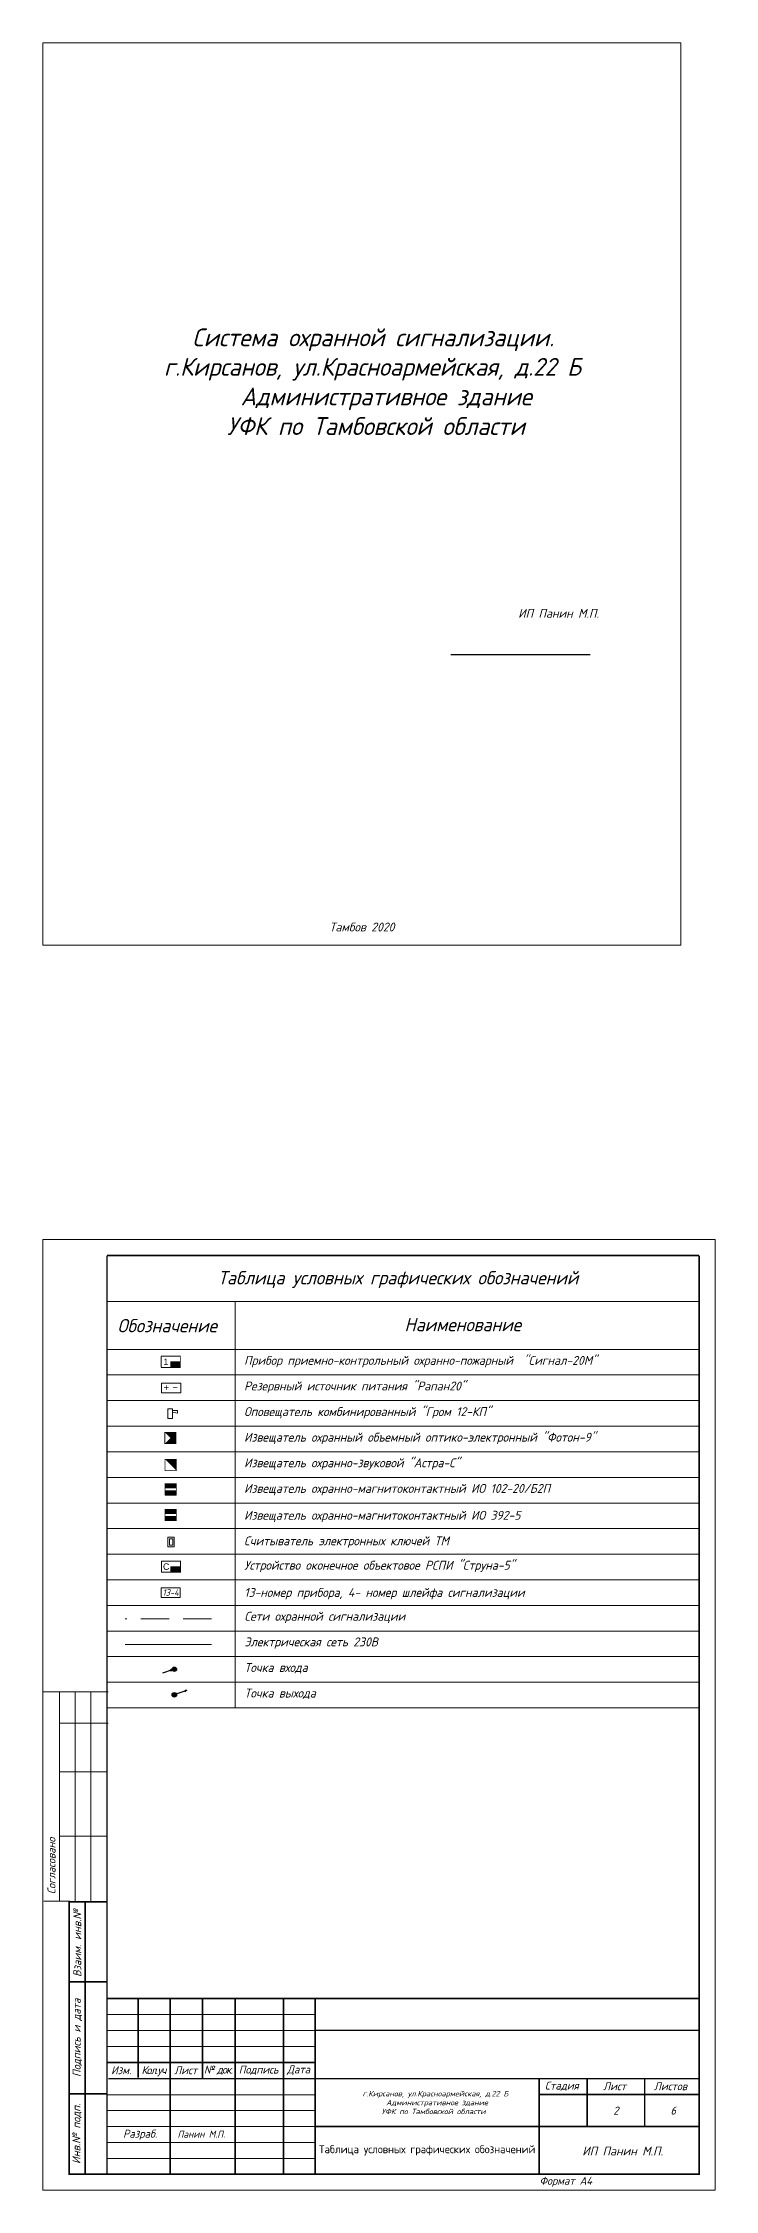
# Model space of a CAD drawing. Header units: inches. Extents: x 859 to 2125, y 393 to 1751.
# Drawn here: x 1125.6 to 1201.2, y 1510 to 1751.5 of the extents above; entities that cross this region are included whole.
import ezdxf

# ---------------------------------------------------------------- set-up
doc = ezdxf.new("R2010")
doc.units = ezdxf.units.IN
doc.header["$MEASUREMENT"] = 0
for name, pattern in [('Caddy_Solid', [0]), ('HIDDEN2', [4.7625, 3.175, -1.5875]), ('НЕВИДИМАЯ', [9.525, 6.35, -3.175])]:
    doc.linetypes.add(name, pattern=pattern)
doc.layers.get('0').transparency = 0.7
for name, color, linetype in [('BLK_12_THHN', 9, 'Continuous'), ('DESC', 7, 'Continuous'), ('LINK', 9, 'Continuous')]:
    doc.layers.add(name, color=color, linetype=linetype)
doc.styles.get("Standard").update_dxf_attribs({"font": 'GOST_Common Italic_0.ttf'})

# ---------------------------------------------------------------- blocks, each defined once
blk = doc.blocks.new('Объем')
at = {"const_width": 0.2}
blk.add_lwpolyline([(0, 0), (0, 3), (3, 3), (3, 0)], close=True, dxfattribs=at)
for points in [[(0.21, 2.94), (0.21, 0.09)], [(0.41, 2.94), (0.41, 0.09)], [(0.61, 2.94), (0.61, 0.09)], [(0.8, 2.94), (0.8, 0.09)], [(1.01, 2.94), (1.01, 0.09)], [(1.21, 2.94), (1.21, 0.09)], [(1.39, 1.52), (2.81, 2.97)], [(1.39, 2.94), (1.39, 0.09)], [(1.39, 1.48), (2.82, 0.03)], [(1.56, 2.93), (1.56, 1.76)], [(1.56, 0.09), (1.56, 1.25)], [(1.74, 0.06), (1.74, 1.05)], [(1.76, 2.94), (1.76, 1.94)], [(1.94, 2.95), (1.94, 2.15)], [(1.94, 0.06), (1.94, 0.87)], [(2.13, 2.93), (2.13, 2.33)], [(2.13, 0.05), (2.13, 0.66)], [(2.3, 2.93), (2.3, 2.52)], [(2.31, 0.06), (2.31, 0.48)], [(2.49, 2.94), (2.49, 2.7)], [(2.49, 0.07), (2.49, 0.29)]]:
    blk.add_lwpolyline(points, dxfattribs=at)
blk = doc.blocks.new('Звуковой')
blk.add_lwpolyline([(0.1, 2.9, 0, 4, 0), (1.5, 1.51, 4, 4, 0)], format="xyseb")
at = {"const_width": 0.2}
blk.add_lwpolyline([(0, 0), (0, 3), (3, 3), (3, 0)], close=True, dxfattribs=at)

msp = doc.modelspace()

# ---------------------------------------------------------------- hatches: boundary and pattern name
at = {"layer": 'BLK_12_THHN'}
h = msp.add_hatch(color=0, dxfattribs=at)
h.dxf.hatch_style = 1
h.paths.add_polyline_path([(1140.15, 1568.48), (1139.98, 1568.42), (1140.01, 1568.34)])
h.paths.add_polyline_path([(1139.96, 1568.5), (1139.98, 1568.42), (1140.15, 1568.48)])
h = msp.add_hatch(color=0, dxfattribs=at)
h.dxf.hatch_style = 1
h.paths.add_polyline_path([(1140.64, 1568.55, 1), (1140.14, 1568.55, 1)])
h = msp.add_hatch(color=0, dxfattribs=at)
h.dxf.hatch_style = 1
h.paths.add_polyline_path([(1140.64, 1565.67, 1), (1140.14, 1565.67, 1)])
h = msp.add_hatch(color=0, dxfattribs=at)
h.dxf.hatch_style = 1
h.paths.add_polyline_path([(1141.79, 1566.15), (1141.61, 1566.09), (1141.64, 1566)])
h.paths.add_polyline_path([(1141.59, 1566.16), (1141.61, 1566.09), (1141.79, 1566.15)])
at = {"layer": 'DESC'}
for points in [[(1139.98, 1603.13), (1139.98, 1602.5), (1141.06, 1602.5), (1141.06, 1603.13)], [(1140.01, 1580.09), (1140.01, 1579.46), (1141.09, 1579.46), (1141.09, 1580.09)]]:
    msp.add_hatch(color=0, dxfattribs=at).paths.add_polyline_path(points)
at = {"layer": 'DESC', "lineweight": 15}
h = msp.add_hatch(color=0, dxfattribs=at)
h.dxf.hatch_style = 1
h.paths.add_polyline_path([(1139.34, 1588.62), (1139.34, 1588.15), (1140.6, 1588.15), (1140.6, 1588.62)])
h.paths.add_polyline_path([(1140.6, 1588.94), (1140.6, 1589.41), (1139.34, 1589.41), (1139.34, 1588.94)])
h = msp.add_hatch(color=0, dxfattribs=at)
h.dxf.hatch_style = 1
h.paths.add_polyline_path([(1139.34, 1585.74), (1139.34, 1585.27), (1140.6, 1585.27), (1140.6, 1585.74)])
h.paths.add_polyline_path([(1140.6, 1586.06), (1140.6, 1586.53), (1139.34, 1586.53), (1139.34, 1586.06)])

# ---------------------------------------------------------------- linework, layer by layer
at = {"layer": 'BLK_12_THHN', "color": 0}
for p, q in [((1140.15, 1568.48), (1139.04, 1568.1)), ((1140.15, 1568.48), (1139.96, 1568.5)), ((1140.01, 1568.34), (1139.96, 1568.5)), ((1140.15, 1568.48), (1140.01, 1568.34)), ((1141.79, 1566.15), (1140.67, 1565.77)), ((1141.79, 1566.15), (1141.59, 1566.16)), ((1141.64, 1566), (1141.59, 1566.16))]:
    msp.add_line(p, q, dxfattribs=at)
for centre in [(1140.39, 1568.55), (1140.39, 1565.67)]:
    msp.add_circle(centre, 0.249, dxfattribs=at)
at = {"layer": 'DESC', "linetype": 'Caddy_Solid', "lineweight": 15}
for p, q in [((1125.61, 1751.48), (1125.61, 1650)), ((1197.36, 1751.48), (1125.61, 1751.48)), ((1197.36, 1650), (1197.36, 1751.48)), ((1125.61, 1650), (1197.36, 1650))]:
    msp.add_line(p, q, dxfattribs=at)
at = {"layer": 'DESC', "color": 0, "lineweight": 15}
for p, q in [((1125.61, 1509.97), (1125.61, 1616.89)), ((1125.61, 1616.89), (1201.21, 1616.89)), ((1201.21, 1616.89), (1201.21, 1509.97)), ((1132.83, 1609.93), (1199.43, 1609.93)), ((1147.23, 1609.93), (1147.23, 1564.21)), ((1199.43, 1609.93), (1199.43, 1587.25)), ((1147.23, 1604.53), (1199.43, 1604.53)), ((1199.43, 1603.75), (1199.43, 1603.27)), ((1132.83, 1601.65), (1199.43, 1601.65)), ((1132.83, 1598.77), (1199.43, 1598.77)), ((1132.83, 1595.89), (1199.43, 1595.89)), ((1132.83, 1593.01), (1199.43, 1593.01)), ((1147.23, 1590.13), (1199.43, 1590.13)), ((1132.83, 1587.25), (1199.43, 1587.25)), ((1199.43, 1587.25), (1199.43, 1544.05)), ((1132.83, 1584.37), (1199.43, 1584.37)), ((1132.83, 1581.49), (1199.43, 1581.49)), ((1132.83, 1578.61), (1199.43, 1578.61)), ((1132.83, 1575.73), (1199.43, 1575.73)), ((1132.83, 1572.85), (1199.43, 1572.85)), ((1132.83, 1569.97), (1199.43, 1569.97)), ((1125.68, 1566.02), (1132.94, 1566.02)), ((1127.46, 1566.02), (1127.46, 1542.52)), ((1129.24, 1566.02), (1129.24, 1542.52)), ((1131.01, 1566.02), (1131.01, 1542.52)), ((1132.83, 1567.09), (1199.43, 1567.09)), ((1132.83, 1564.21), (1199.43, 1564.21)), ((1127.46, 1562.48), (1132.94, 1562.48)), ((1127.46, 1557.01), (1132.81, 1557.01)), ((1127.46, 1549.76), (1132.81, 1549.76)), ((1128.64, 1542.47), (1125.69, 1542.47)), ((1132.83, 1529.71), (1156.23, 1529.71)), ((1132.83, 1527.91), (1156.23, 1527.91)), ((1132.83, 1518.91), (1156.23, 1518.91)), ((1132.83, 1517.11), (1156.23, 1517.11)), ((1132.83, 1515.31), (1156.23, 1515.31)), ((1132.81, 1513.51), (1156.23, 1513.51)), ((1201.21, 1509.97), (1125.61, 1509.97))]:
    msp.add_line(p, q, dxfattribs=at)
at = {"layer": 'DESC', "color": 0, "linetype": 'HIDDEN2', "lineweight": 15}
msp.add_line((1144.57, 1574.22), (1134.87, 1574.22), dxfattribs=at)
at = {"layer": 'DESC', "color": 0, "linetype": 'ByBlock', "lineweight": 15}
msp.add_line((1144.57, 1571.34), (1134.87, 1571.34), dxfattribs=at)
at = {"layer": 'DESC', "color": 0, "linetype": 'Continuous', "lineweight": 15}
for p, q in [((1132.9, 1526.11), (1156.26, 1526.11)), ((1132.9, 1520.67), (1156.16, 1520.67))]:
    msp.add_line(p, q, dxfattribs=at)
at = {"layer": 'DESC', "color": 0, "lineweight": 15}
msp.add_lwpolyline([(1199.41, 1615.09, 0.18, 0.18, 0), (1199.41, 1511.77, 0.18, 0.18, 0), (1128.57, 1511.77, 0.18, 0.18, 0), (1128.57, 1542.45, 0, 0, 0)], format="xyseb", dxfattribs=at)
for points, const_width in [([(1132.81, 1511.77), (1132.81, 1615.09)], 0.18), ([(1132.81, 1615.09), (1199.41, 1615.09)], 0.18), ([(1138.9, 1603.76), (1138.9, 1602.5)], 0.108), ([(1138.9, 1603.76), (1141.06, 1603.76), (1141.06, 1602.5), (1138.9, 1602.5)], 0.108), ([(1139.34, 1589.41), (1140.6, 1589.41), (1140.6, 1588.15), (1139.34, 1588.15), (1139.34, 1589.41)], 0.084), ([(1139.34, 1586.53), (1140.6, 1586.53), (1140.6, 1585.27), (1139.34, 1585.27), (1139.34, 1586.53)], 0.084), ([(1138.93, 1580.72), (1138.93, 1579.46)], 0.108), ([(1138.93, 1580.72), (1141.09, 1580.72), (1141.09, 1579.46), (1138.93, 1579.46)], 0.108), ([(1128.49, 1542.4), (1132.89, 1542.4)], 0.18), ([(1130.37, 1511.8), (1130.37, 1542.45)], 0.18), ([(1128.57, 1533.4), (1132.89, 1533.4)], 0.18), ([(1132.83, 1531.51), (1199.41, 1531.51)], 0.18), ([(1139.93, 1531.51), (1139.93, 1511.71)], 0.18), ([(1147.23, 1531.51), (1147.23, 1511.71)], 0.18), ([(1152.66, 1531.46), (1152.66, 1511.77)], 0.18), ([(1156.23, 1531.51), (1156.23, 1511.71)], 0.18), ([(1156.24, 1527.94), (1199.41, 1527.94)], 0.18), ([(1132.83, 1524.31), (1156.23, 1524.31)], 0.18), ([(1181.43, 1522.48), (1181.43, 1511.77)], 0.18), ([(1186.83, 1522.48), (1186.83, 1517.11)], 0.18), ([(1128.57, 1520.8), (1132.89, 1520.8)], 0.18), ([(1156.23, 1520.71), (1156.23, 1520.71)], 0.072), ([(1181.43, 1520.71), (1199.41, 1520.71)], 0.18), ([(1156.23, 1517.11), (1199.41, 1517.11)], 0.18)]:
    msp.add_lwpolyline(points, dxfattribs=dict(at, const_width=const_width))
for points in [[(1147.23, 1604.53), (1132.81, 1604.53)], [(1141.06, 1603.13), (1139.98, 1603.13)], [(1139.98, 1603.13), (1139.98, 1602.5)], [(1139.98, 1602.5), (1139.98, 1602.5)], [(1139.65, 1597.85), (1139.65, 1596.77), (1140.19, 1596.77), (1140.19, 1597.85), (1139.65, 1597.85)], [(1140.19, 1597.64), (1140.73, 1597.64)], [(1140.19, 1597.64), (1140.19, 1597.46), (1140.73, 1597.37)], [(1140.73, 1597.64), (1140.73, 1597.37)], [(1147.23, 1590.13), (1132.81, 1590.13)], [(1139.66, 1583.42), (1140.38, 1583.42), (1140.38, 1582.34), (1139.66, 1582.34), (1139.66, 1583.42)], [(1139.84, 1583.24), (1140.2, 1583.24), (1140.2, 1582.52), (1139.84, 1582.52), (1139.84, 1583.24)], [(1141.09, 1580.09), (1140.01, 1580.09)], [(1140.01, 1580.09), (1140.01, 1579.46)], [(1138.89, 1577.72), (1141.05, 1577.72), (1141.05, 1576.64), (1138.89, 1576.64), (1138.89, 1577.72)], [(1140.01, 1579.46), (1140.01, 1579.46)]]:
    msp.add_lwpolyline(points, dxfattribs=at)
for points in [[(1138.94, 1599.66), (1141.1, 1599.66), (1141.1, 1600.74), (1138.94, 1600.74)], [(1139.34, 1589.41), (1140.6, 1589.41), (1140.6, 1588.94), (1139.34, 1588.94)], [(1140.6, 1588.15), (1139.34, 1588.15), (1139.34, 1588.62), (1140.6, 1588.62)], [(1139.34, 1586.53), (1140.6, 1586.53), (1140.6, 1586.06), (1139.34, 1586.06)], [(1140.6, 1585.27), (1139.34, 1585.27), (1139.34, 1585.74), (1140.6, 1585.74)]]:
    msp.add_lwpolyline(points, close=True, dxfattribs=at)
at = {"layer": 'DESC', "color": 0, "linetype": 'НЕВИДИМАЯ', "lineweight": 15, "const_width": 0.072}
for points in [[(1139.24, 1600.21), (1139.73, 1600.21)], [(1139.48, 1600.47), (1139.48, 1599.98)], [(1140.22, 1600.21), (1140.71, 1600.21)]]:
    msp.add_lwpolyline(points, dxfattribs=at)
at = {"layer": 'DESC', "color": 0, "linetype": 'Continuous', "lineweight": 15, "const_width": 0.18}
for points in [[(1136.31, 1522.61), (1136.31, 1531.51)], [(1143.55, 1522.5), (1143.55, 1531.51)], [(1132.96, 1522.5), (1199.41, 1522.5)], [(1193.29, 1522.5), (1193.29, 1517.11)]]:
    msp.add_lwpolyline(points, dxfattribs=at)
at = {"layer": 'LINK', "color": 0}
msp.add_line((1171.49, 1682.71), (1187.17, 1682.71), dxfattribs=at)

# ---------------------------------------------------------------- block references
at = {"layer": 'DESC', "color": 0}
for name, p, xscale, yscale, zscale, rotation in [('Объем', (1140.58, 1593.93), -0.4199760000000507, 0.4199760000000061, 0.4199760000000001, 0.05815664228504325), ('Звуковой', (1139.34, 1592.16), 0.4199975999999516, 0.4199975999999516, 0.4199975999999516, 270)]:
    msp.add_blockref(name, p, dxfattribs=dict(at, xscale=xscale, yscale=yscale, zscale=zscale, rotation=rotation))

# ---------------------------------------------------------------- texts
at = {"layer": 'DESC', "color": 0, "lineweight": 15, "attachment_point": 1}
for s, width, heights, insert, char_height in [('Система охранной сигнализации.', 59.1919, [0], (1142.4, 1719.36), 2), ('\\pi4.75048;г.Кирсанов, ул.Красноармейская, д.22 Б\\P\\pi12.16336; Административное здание \\P\\pi11.84291;УФК по Тамбовской области', 59.1919, [0], (1134.47, 1716.05), 2), ('\\pi4.80835;ИП Панин М.П.', 17.9743, [1.74], (1174.25, 1687.82), 1), ('Тамбов 2020', 59.1919, [0], (1157.83, 1652.54), 1), ('Электрическая сеть 230В', 49.91, [0], (1148.27, 1572.13), 1), ('Точка входа', 49.91, [0], (1148.27, 1569.25), 1), ('Точка выхода', 49.91, [0], (1148.27, 1566.37), 1), ('\\pi22.1423;г.Кирсанов, ул.Красноармейская, д.22 Б\\P\\pi24.36617; Административное здание \\P\\pi24.27003;УФК по Тамбовской области', 59.1919, [0], (1139.42, 1521.11), 0.6), ('\\pi4.80835;ИП Панин М.П.', 17.9743, [1.74], (1181.46, 1514.86), 1)]:
    msp.add_mtext_dynamic_manual_height_columns(s, width=width, gutter_width=1, heights=heights, dxfattribs=dict(at, insert=insert, char_height=char_height))
at = {"layer": 'DESC', "color": 0, "attachment_point": 1}
for s, width, heights, insert, char_height in [('Таблица условных графических обозначений', 45.6025, [0.959], (1145.29, 1613.34), 1.5), ('Обозначение', 14.4, [0], (1133.99, 1607.95), 1.5), ('Наименование', 14.4, [0], (1166.27, 1608.07), 1.5), ('Прибор приемно-контрольный охранно-пожарный  "Сигнал-20М"', 49.91, [0], (1148.23, 1603.79), 1), ('Резервный источник питания "Рапан20"', 49.91, [0], (1148.23, 1600.91), 1), ('Оповещатель комбинированный "Гром 12-КП"', 49.91, [0], (1148.23, 1598.03), 1), ('Извещатель охранный объемный оптико-электронный "Фотон-9"', 49.91, [0], (1148.23, 1595.15), 1), ('Извещатель охранно-звуковой "Астра-С"', 49.91, [0], (1148.23, 1592.27), 1), ('Извещатель охранно-магнитоконтактный ИО 102-20/Б2П', 49.91, [0], (1148.23, 1589.39), 1), ('Извещатель охранно-магнитоконтактный ИО 392-5', 49.91, [0], (1148.23, 1586.37), 1), ('Считыватель электронных ключей ТМ', 49.91, [0], (1148.23, 1583.49), 1), ('Устройство оконечное объектовое РСПИ "Струна-5"', 49.91, [0], (1148.26, 1580.75), 1), ('13-номер прибора, 4- номер шлейфа сигнализации', 49.91, [0], (1148.26, 1577.69), 1), ('Сети охранной сигнализации', 49.91, [0], (1148.27, 1575.01), 1)]:
    msp.add_mtext_dynamic_manual_height_columns(s, width=width, gutter_width=1, heights=heights, dxfattribs=dict(at, insert=insert, char_height=char_height))
at = {"layer": 'DESC', "color": 0}
for s, insert, char_height, width, attachment_point in [('{\\fArial|b0|i0|c204|p34;1}', (1139.44, 1603.13), 0.72, 1.08, 5), ('{\\fArial|b0|i0|c204|p34;C}', (1139.47, 1580.09), 0.72, 1.08, 5), ('13-4', (1139.97, 1577.18), 0.72, 2.16, 5), ('{\\T0.85;№ док.}', (1145.32, 1523.45), 0.9, 3.6803, 5), ('Подпись', (1149.86, 1523.45), 0.9, 5.4, 5), ('Дата', (1154.36, 1523.45), 0.9, 3.6, 5), ('Изм.', (1134.41, 1523.45), 0.9, 3.4805, 5), ('{\\T0.85;Кол.уч}', (1138.05, 1523.34), 0.9, 3.6119, 5), ('Лист', (1141.67, 1523.45), 0.9, 3.6273, 5), ('Стадия', (1183.97, 1521.65), 0.9, 5.4, 5), ('Лист', (1189.91, 1521.65), 0.9, 6.48, 5), ('Листов', (1196.2, 1521.65), 0.9, 6.0943, 5), ('2', (1190.06, 1518.91), 0.9, 6.4543, 5), ('6', (1196.51, 1518.91), 0.9, 6.4543, 5), ('{\\fGOST Common|b0|i0|c204|p34;Таблица условных графических обозначений}', (1168.83, 1514.44), 0.9, 25.2, 5), ('Формат А4', (1181.46, 1510.89), 0.9, 9.0683, 4)]:
    msp.add_mtext(s, dxfattribs=dict(at, insert=insert, char_height=char_height, width=width, attachment_point=attachment_point))
at = {"layer": 'DESC', "color": 0, "char_height": 0.9, "rotation": 90}
for s, insert, width, attachment_point in [('Cогласовано', (1126.12, 1543.23), 10.814, 1), (' Взаим. инв.№', (1129.47, 1533.4), 16.5013, 4), ('Подпись и дата', (1129.47, 1527.1), 12.6, 5), ('Инв.№ подп.', (1129.44, 1516.3), 9, 5)]:
    msp.add_mtext(s, dxfattribs=dict(at, insert=insert, width=width, attachment_point=attachment_point))
at = {"layer": 'DESC', "color": 0, "lineweight": 15, "insert": (1136.54, 1516.19), "char_height": 0.9, "width": 7.0924, "attachment_point": 5}
msp.add_mtext('Разраб.', dxfattribs=at)
at = {"layer": 'DESC', "lineweight": 15, "insert": (1143.42, 1516.26), "char_height": 0.787, "width": 6.3, "attachment_point": 5}
msp.add_mtext('Панин М.П.', dxfattribs=at)

doc.saveas('drawing.dxf')
